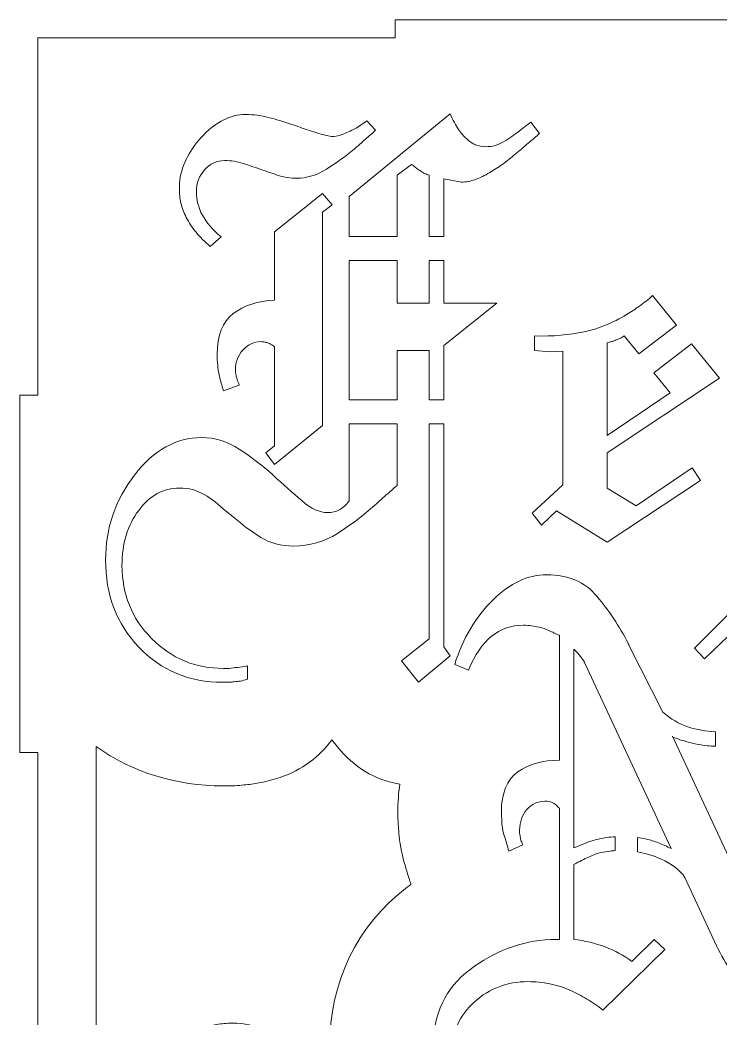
# Model space of a CAD drawing. Header units: millimetres. Extents: x -1983 to 1983, y -412 to 412.
# Drawn here: x -526.8 to -408.9, y 157.8 to 326 of the extents above; entities that cross this region are included whole.
import ezdxf

# ---------------------------------------------------------------- set-up
doc = ezdxf.new("R2010")
doc.units = ezdxf.units.MM
doc.header["$MEASUREMENT"] = 0
doc.layers.add('Camada 1', color=7, linetype='Continuous')

msp = doc.modelspace()

# ---------------------------------------------------------------- linework, layer by layer
at = {"layer": 'Camada 1', "color": 250, "lineweight": 9}
for points, knots in [([(-523.8491, 202.5711), (-523.8491, 202.5711), (-523.8491, 142.3711), (-523.8491, 142.3711), (-523.8491, 142.3711), (-523.8491, 142.3711), (-526.8491, 142.3711), (-526.8491, 142.3711), (-526.8491, 142.3711), (-526.8491, 142.3711), (-526.8491, 82.1711), (-526.8491, 82.1711), (-526.8491, 82.1711), (-526.8491, 82.1711), (-523.8491, 82.1711), (-523.8491, 82.1711), (-523.8491, 82.1711), (-523.8491, 82.1711), (-523.8491, 21.9711), (-523.8491, 21.9711), (-523.8491, 21.9711), (-523.8491, 21.9711), (-463.6491, 21.9711), (-463.6491, 21.9711), (-463.6491, 21.9711), (-463.6491, 21.9711), (-463.6491, 18.9711), (-463.6491, 18.9711), (-463.6491, 18.9711), (-463.6491, 18.9711), (-403.4491, 18.9711), (-403.4491, 18.9711), (-403.4491, 18.9711), (-403.4491, 18.9711), (-403.4491, 21.9711), (-403.4491, 21.9711), (-403.4491, 21.9711), (-403.4491, 21.9711), (-343.2491, 21.9711), (-343.2491, 21.9711), (-343.2491, 21.9711), (-343.2491, 21.9711), (-343.2491, 18.9711), (-343.2491, 18.9711), (-343.2491, 18.9711), (-343.2491, 18.9711), (-283.0491, 18.9711), (-283.0491, 18.9711), (-283.0491, 18.9711), (-283.0491, 18.9711), (-283.0491, 21.9711), (-283.0491, 21.9711), (-283.0491, 21.9711), (-283.0491, 21.9711), (-222.8491, 21.9711), (-222.8491, 21.9711), (-222.8491, 21.9711), (-222.8491, 21.9711), (-222.8491, 82.1711), (-222.8491, 82.1711), (-222.8491, 82.1711), (-222.8491, 82.1711), (-219.8491, 82.1711), (-219.8491, 82.1711), (-219.8491, 82.1711), (-219.8491, 82.1711), (-219.8491, 142.3711), (-219.8491, 142.3711), (-219.8491, 142.3711), (-219.8491, 142.3711), (-222.8491, 142.3711), (-222.8491, 142.3711), (-222.8491, 142.3711), (-222.8491, 142.3711), (-222.8491, 202.5711), (-222.8491, 202.5711), (-222.8491, 202.5711), (-222.8491, 202.5711), (-219.8491, 202.5711), (-219.8491, 202.5711), (-219.8491, 202.5711), (-219.8491, 202.5711), (-219.8491, 262.7711), (-219.8491, 262.7711), (-219.8491, 262.7711), (-219.8491, 262.7711), (-222.8491, 262.7711), (-222.8491, 262.7711), (-222.8491, 262.7711), (-222.8491, 262.7711), (-222.8491, 322.9711), (-222.8491, 322.9711), (-222.8491, 322.9711), (-222.8491, 322.9711), (-283.0491, 322.9711), (-283.0491, 322.9711), (-283.0491, 322.9711), (-283.0491, 322.9711), (-283.0491, 325.9711), (-283.0491, 325.9711), (-283.0491, 325.9711), (-283.0491, 325.9711), (-343.2491, 325.9711), (-343.2491, 325.9711), (-343.2491, 325.9711), (-343.2491, 325.9711), (-343.2491, 322.9711), (-343.2491, 322.9711), (-343.2491, 322.9711), (-343.2491, 322.9711), (-403.4491, 322.9711), (-403.4491, 322.9711), (-403.4491, 322.9711), (-403.4491, 322.9711), (-403.4491, 325.9711), (-403.4491, 325.9711), (-403.4491, 325.9711), (-403.4491, 325.9711), (-463.6491, 325.9711), (-463.6491, 325.9711), (-463.6491, 325.9711), (-463.6491, 325.9711), (-463.6491, 322.9711), (-463.6491, 322.9711), (-463.6491, 322.9711), (-463.6491, 322.9711), (-523.8491, 322.9711), (-523.8491, 322.9711), (-523.8491, 322.9711), (-523.8491, 322.9711), (-523.8491, 262.7711), (-523.8491, 262.7711), (-523.8491, 262.7711), (-523.8491, 262.7711), (-526.8491, 262.7711), (-526.8491, 262.7711), (-526.8491, 262.7711), (-526.8491, 262.7711), (-526.8491, 202.5711), (-526.8491, 202.5711), (-526.8491, 202.5711), (-526.8491, 202.5711), (-523.8491, 202.5711), (-523.8491, 202.5711)], [0, 0, 0, 0, 0.02702703, 0.02702703, 0.02702703, 0.02702703, 0.05405405, 0.05405405, 0.05405405, 0.05405405, 0.08108108, 0.08108108, 0.08108108, 0.08108108, 0.10810811, 0.10810811, 0.10810811, 0.10810811, 0.13513514, 0.13513514, 0.13513514, 0.13513514, 0.16216216, 0.16216216, 0.16216216, 0.16216216, 0.18918919, 0.18918919, 0.18918919, 0.18918919, 0.21621622, 0.21621622, 0.21621622, 0.21621622, 0.24324324, 0.24324324, 0.24324324, 0.24324324, 0.27027027, 0.27027027, 0.27027027, 0.27027027, 0.2972973, 0.2972973, 0.2972973, 0.2972973, 0.32432432, 0.32432432, 0.32432432, 0.32432432, 0.35135135, 0.35135135, 0.35135135, 0.35135135, 0.37837838, 0.37837838, 0.37837838, 0.37837838, 0.40540541, 0.40540541, 0.40540541, 0.40540541, 0.43243243, 0.43243243, 0.43243243, 0.43243243, 0.45945946, 0.45945946, 0.45945946, 0.45945946, 0.48648649, 0.48648649, 0.48648649, 0.48648649, 0.51351351, 0.51351351, 0.51351351, 0.51351351, 0.54054054, 0.54054054, 0.54054054, 0.54054054, 0.56756757, 0.56756757, 0.56756757, 0.56756757, 0.59459459, 0.59459459, 0.59459459, 0.59459459, 0.62162162, 0.62162162, 0.62162162, 0.62162162, 0.64864865, 0.64864865, 0.64864865, 0.64864865, 0.67567568, 0.67567568, 0.67567568, 0.67567568, 0.7027027, 0.7027027, 0.7027027, 0.7027027, 0.72972973, 0.72972973, 0.72972973, 0.72972973, 0.75675676, 0.75675676, 0.75675676, 0.75675676, 0.78378378, 0.78378378, 0.78378378, 0.78378378, 0.81081081, 0.81081081, 0.81081081, 0.81081081, 0.83783784, 0.83783784, 0.83783784, 0.83783784, 0.86486486, 0.86486486, 0.86486486, 0.86486486, 0.89189189, 0.89189189, 0.89189189, 0.89189189, 0.91891892, 0.91891892, 0.91891892, 0.91891892, 0.94594595, 0.94594595, 0.94594595, 0.94594595, 1, 1, 1, 1]), ([(-494.7889, 287.8261), (-495.7105, 288.6058), (-496.5075, 289.4028), (-497.1803, 290.2175), (-497.1803, 290.2175), (-497.8535, 291.0324), (-498.4024, 291.8645), (-498.8274, 292.7148), (-498.8274, 292.7148), (-499.2526, 293.4943), (-499.5537, 294.2913), (-499.7306, 295.1062), (-499.7306, 295.1062), (-499.9082, 295.9205), (-499.9967, 296.7532), (-499.9967, 297.6036), (-499.9967, 297.6036), (-499.9967, 297.745), (-499.9967, 297.8867), (-499.9967, 298.0286), (-499.9967, 298.0286), (-499.9967, 298.1703), (-499.9967, 298.3118), (-499.9967, 298.4539), (-499.9967, 298.4539), (-499.7131, 301.217), (-498.4914, 303.7852), (-496.33, 306.1584), (-496.33, 306.1584), (-494.1695, 308.5319), (-491.849, 309.8248), (-489.3692, 310.0374), (-489.3692, 310.0374), (-489.2277, 310.0374), (-489.1035, 310.0374), (-488.9976, 310.0374), (-488.9976, 310.0374), (-488.8912, 310.0374), (-488.8024, 310.0374), (-488.7318, 310.0374), (-488.7318, 310.0374), (-487.5274, 310.0374), (-486.2874, 309.8778), (-485.0121, 309.559), (-485.0121, 309.559), (-483.7368, 309.2401), (-482.4263, 308.833), (-481.0804, 308.3368), (-481.0804, 308.3368), (-480.9382, 308.3368), (-480.7793, 308.3013), (-480.6021, 308.2307), (-480.6021, 308.2307), (-480.4245, 308.1599), (-480.2301, 308.0892), (-480.0173, 308.018), (-480.0173, 308.018), (-479.0961, 307.664), (-478.1573, 307.3449), (-477.201, 307.0617), (-477.201, 307.0617), (-476.2446, 306.7781), (-475.3059, 306.53), (-474.385, 306.3177), (-474.385, 306.3177), (-473.8887, 306.3177), (-473.2868, 306.4416), (-472.5782, 306.6897), (-472.5782, 306.6897), (-471.8697, 306.9378), (-471.126, 307.2744), (-470.3465, 307.6994), (-470.3465, 307.6994), (-470.063, 307.8411), (-469.7443, 308.0363), (-469.3903, 308.2838), (-469.3903, 308.2838), (-469.0358, 308.5319), (-468.7171, 308.762), (-468.4335, 308.9744), (-468.4335, 308.9744), (-468.4335, 308.9744), (-466.9459, 307.3804), (-466.9459, 307.3804), (-466.9459, 307.3804), (-467.5126, 306.8848), (-468.0973, 306.3711), (-468.6995, 305.8394), (-468.6995, 305.8394), (-469.3018, 305.3083), (-469.9215, 304.7591), (-470.5593, 304.1923), (-470.5593, 304.1923), (-472.0473, 302.9878), (-473.6058, 301.8722), (-475.235, 300.8447), (-475.235, 300.8447), (-476.8648, 299.8174), (-478.5293, 299.3036), (-480.2301, 299.3036), (-480.2301, 299.3036), (-481.2927, 299.3036), (-482.3196, 299.4632), (-483.3121, 299.7819), (-483.3121, 299.7819), (-484.3035, 300.1009), (-485.2956, 300.4375), (-486.2874, 300.7916), (-486.2874, 300.7916), (-487.2796, 301.1458), (-488.2714, 301.4823), (-489.2632, 301.8016), (-489.2632, 301.8016), (-490.255, 302.1199), (-491.2822, 302.2793), (-492.3452, 302.2793), (-492.3452, 302.2793), (-493.6911, 302.2793), (-494.8247, 301.7659), (-495.7459, 300.7386), (-495.7459, 300.7386), (-496.6668, 299.7114), (-497.1273, 298.489), (-497.1273, 297.0719), (-497.1273, 297.0719), (-497.1273, 295.6554), (-496.7907, 294.3271), (-496.1176, 293.0871), (-496.1176, 293.0871), (-495.4448, 291.8472), (-494.3993, 290.6245), (-492.9829, 289.4208), (-492.9829, 289.4208), (-492.9829, 289.4208), (-494.7889, 287.8261), (-494.7889, 287.8261)], [0, 0, 0, 0, 0.02857143, 0.02857143, 0.02857143, 0.02857143, 0.05714286, 0.05714286, 0.05714286, 0.05714286, 0.08571429, 0.08571429, 0.08571429, 0.08571429, 0.11428571, 0.11428571, 0.11428571, 0.11428571, 0.14285714, 0.14285714, 0.14285714, 0.14285714, 0.17142857, 0.17142857, 0.17142857, 0.17142857, 0.2, 0.2, 0.2, 0.2, 0.22857143, 0.22857143, 0.22857143, 0.22857143, 0.25714286, 0.25714286, 0.25714286, 0.25714286, 0.28571429, 0.28571429, 0.28571429, 0.28571429, 0.31428571, 0.31428571, 0.31428571, 0.31428571, 0.34285714, 0.34285714, 0.34285714, 0.34285714, 0.37142857, 0.37142857, 0.37142857, 0.37142857, 0.4, 0.4, 0.4, 0.4, 0.42857143, 0.42857143, 0.42857143, 0.42857143, 0.45714286, 0.45714286, 0.45714286, 0.45714286, 0.48571429, 0.48571429, 0.48571429, 0.48571429, 0.51428571, 0.51428571, 0.51428571, 0.51428571, 0.54285714, 0.54285714, 0.54285714, 0.54285714, 0.57142857, 0.57142857, 0.57142857, 0.57142857, 0.6, 0.6, 0.6, 0.6, 0.62857143, 0.62857143, 0.62857143, 0.62857143, 0.65714286, 0.65714286, 0.65714286, 0.65714286, 0.68571429, 0.68571429, 0.68571429, 0.68571429, 0.71428571, 0.71428571, 0.71428571, 0.71428571, 0.74285714, 0.74285714, 0.74285714, 0.74285714, 0.77142857, 0.77142857, 0.77142857, 0.77142857, 0.8, 0.8, 0.8, 0.8, 0.82857143, 0.82857143, 0.82857143, 0.82857143, 0.85714286, 0.85714286, 0.85714286, 0.85714286, 0.88571429, 0.88571429, 0.88571429, 0.88571429, 0.91428571, 0.91428571, 0.91428571, 0.91428571, 0.94285714, 0.94285714, 0.94285714, 0.94285714, 1, 1, 1, 1]), ([(-471.4095, 289.4913), (-471.4095, 289.4913), (-471.4095, 296.2222), (-471.4095, 296.2222), (-471.4095, 296.2222), (-471.4095, 296.2222), (-454.4057, 310.1434), (-454.4057, 310.1434), (-454.4057, 310.1434), (-453.9101, 309.0811), (-453.4318, 308.2131), (-452.9713, 307.5401), (-452.9713, 307.5401), (-452.5105, 306.867), (-452.068, 306.3531), (-451.6426, 305.999), (-451.6426, 305.999), (-451.1467, 305.5028), (-450.6329, 305.1487), (-450.1016, 304.936), (-450.1016, 304.936), (-449.5706, 304.724), (-448.9859, 304.6173), (-448.3482, 304.6173), (-448.3482, 304.6173), (-447.2852, 304.6173), (-446.2934, 304.9006), (-445.3725, 305.4677), (-445.3725, 305.4677), (-444.4516, 306.0345), (-443.5658, 306.6367), (-442.7158, 307.2744), (-442.7158, 307.2744), (-442.3614, 307.5576), (-442.0248, 307.8233), (-441.7061, 308.071), (-441.7061, 308.071), (-441.3871, 308.3191), (-441.086, 308.5494), (-440.8031, 308.762), (-440.8031, 308.762), (-440.8031, 308.762), (-439.3151, 306.8493), (-439.3151, 306.8493), (-439.3151, 306.8493), (-439.8815, 306.3531), (-440.5192, 305.8039), (-441.2281, 305.202), (-441.2281, 305.202), (-441.9364, 304.6002), (-442.68, 303.9797), (-443.4595, 303.342), (-443.4595, 303.342), (-444.0971, 302.7755), (-444.7878, 302.2263), (-445.5321, 301.6949), (-445.5321, 301.6949), (-446.2758, 301.1636), (-447.0019, 300.6853), (-447.7102, 300.2606), (-447.7102, 300.2606), (-448.5606, 299.7644), (-449.3755, 299.3748), (-450.1546, 299.0912), (-450.1546, 299.0912), (-450.934, 298.808), (-451.7138, 298.6659), (-452.4926, 298.6659), (-452.4926, 298.6659), (-452.4926, 298.6659), (-455.4687, 299.1976), (-455.4687, 299.1976), (-455.4687, 299.1976), (-455.4687, 299.1976), (-455.4687, 289.4913), (-455.4687, 289.4913), (-455.4687, 289.4913), (-455.4687, 289.4913), (-457.9127, 289.4913), (-457.9127, 289.4913), (-457.9127, 289.4913), (-457.9127, 289.4913), (-457.9127, 299.8353), (-457.9127, 299.8353), (-457.9127, 299.8353), (-458.1959, 299.9058), (-458.444, 299.9946), (-458.6567, 300.1009), (-458.6567, 300.1009), (-458.869, 300.2069), (-459.0817, 300.3311), (-459.2944, 300.473), (-459.2944, 300.473), (-459.3649, 300.5435), (-459.4182, 300.5965), (-459.4534, 300.6323), (-459.4534, 300.6323), (-459.4888, 300.6678), (-459.5425, 300.6853), (-459.613, 300.6853), (-459.613, 300.6853), (-459.8254, 300.827), (-460.0205, 300.9689), (-460.1977, 301.1103), (-460.1977, 301.1103), (-460.3746, 301.2524), (-460.6049, 301.4293), (-460.8884, 301.6417), (-460.8884, 301.6417), (-460.8884, 301.6417), (-463.3328, 299.8353), (-463.3328, 299.8353), (-463.3328, 299.8353), (-463.3328, 299.8353), (-463.3328, 289.4913), (-463.3328, 289.4913), (-463.3328, 289.4913), (-463.3328, 289.4913), (-471.4095, 289.4913), (-471.4095, 289.4913)], [0, 0, 0, 0, 0.03225806, 0.03225806, 0.03225806, 0.03225806, 0.06451613, 0.06451613, 0.06451613, 0.06451613, 0.09677419, 0.09677419, 0.09677419, 0.09677419, 0.12903226, 0.12903226, 0.12903226, 0.12903226, 0.16129032, 0.16129032, 0.16129032, 0.16129032, 0.19354839, 0.19354839, 0.19354839, 0.19354839, 0.22580645, 0.22580645, 0.22580645, 0.22580645, 0.25806452, 0.25806452, 0.25806452, 0.25806452, 0.29032258, 0.29032258, 0.29032258, 0.29032258, 0.32258065, 0.32258065, 0.32258065, 0.32258065, 0.35483871, 0.35483871, 0.35483871, 0.35483871, 0.38709677, 0.38709677, 0.38709677, 0.38709677, 0.41935484, 0.41935484, 0.41935484, 0.41935484, 0.4516129, 0.4516129, 0.4516129, 0.4516129, 0.48387097, 0.48387097, 0.48387097, 0.48387097, 0.51612903, 0.51612903, 0.51612903, 0.51612903, 0.5483871, 0.5483871, 0.5483871, 0.5483871, 0.58064516, 0.58064516, 0.58064516, 0.58064516, 0.61290323, 0.61290323, 0.61290323, 0.61290323, 0.64516129, 0.64516129, 0.64516129, 0.64516129, 0.67741935, 0.67741935, 0.67741935, 0.67741935, 0.70967742, 0.70967742, 0.70967742, 0.70967742, 0.74193548, 0.74193548, 0.74193548, 0.74193548, 0.77419355, 0.77419355, 0.77419355, 0.77419355, 0.80645161, 0.80645161, 0.80645161, 0.80645161, 0.83870968, 0.83870968, 0.83870968, 0.83870968, 0.87096774, 0.87096774, 0.87096774, 0.87096774, 0.90322581, 0.90322581, 0.90322581, 0.90322581, 0.93548387, 0.93548387, 0.93548387, 0.93548387, 1, 1, 1, 1]), ([(-485.4375, 253.0752), (-485.4375, 253.0752), (-483.9494, 254.2442), (-483.9494, 254.2442), (-483.9494, 254.2442), (-483.9494, 254.2442), (-483.9494, 270.9288), (-483.9494, 270.9288), (-483.9494, 270.9288), (-484.1618, 271.0709), (-484.3569, 271.1948), (-484.5341, 271.3012), (-484.5341, 271.3012), (-484.711, 271.4072), (-484.9058, 271.4956), (-485.1181, 271.5665), (-485.1181, 271.5665), (-485.3308, 271.6377), (-485.5259, 271.6907), (-485.7028, 271.7262), (-485.7028, 271.7262), (-485.88, 271.7616), (-486.0751, 271.7792), (-486.2874, 271.7792), (-486.2874, 271.7792), (-487.421, 271.7792), (-488.4128, 271.3187), (-489.2632, 270.3978), (-489.2632, 270.3978), (-490.1136, 269.4769), (-490.5382, 268.343), (-490.5382, 266.9971), (-490.5382, 266.9971), (-490.5382, 266.855), (-490.5382, 266.7135), (-490.5382, 266.5718), (-490.5382, 266.5718), (-490.5382, 266.4304), (-490.5031, 266.2882), (-490.4322, 266.1468), (-490.4322, 266.1468), (-490.4322, 265.9341), (-490.3789, 265.686), (-490.2728, 265.4031), (-490.2728, 265.4031), (-490.1666, 265.1195), (-490.0423, 264.8008), (-489.9008, 264.4467), (-489.9008, 264.4467), (-489.9008, 264.4467), (-492.5579, 263.4897), (-492.5579, 263.4897), (-492.5579, 263.4897), (-492.8408, 264.4113), (-493.0714, 265.2258), (-493.2486, 265.9341), (-493.2486, 265.9341), (-493.4255, 266.643), (-493.5142, 267.3158), (-493.5142, 267.9534), (-493.5142, 267.9534), (-493.5851, 268.237), (-493.6203, 268.5203), (-493.6203, 268.8038), (-493.6203, 268.8038), (-493.6203, 269.0867), (-493.6203, 269.3703), (-493.6203, 269.6538), (-493.6203, 269.6538), (-493.6203, 272.8422), (-492.7169, 275.1269), (-490.9102, 276.5083), (-490.9102, 276.5083), (-489.1035, 277.8899), (-486.7834, 278.6515), (-483.9494, 278.7933), (-483.9494, 278.7933), (-483.9494, 278.7933), (-483.9494, 290.2705), (-483.9494, 290.2705), (-483.9494, 290.2705), (-483.9494, 290.2705), (-475.8726, 296.7532), (-475.8726, 296.7532), (-475.8726, 296.7532), (-475.8726, 296.7532), (-474.2786, 294.8405), (-474.2786, 294.8405), (-474.2786, 294.8405), (-474.2786, 294.8405), (-475.8726, 293.5652), (-475.8726, 293.5652), (-475.8726, 293.5652), (-475.8726, 293.5652), (-475.8726, 261.9817), (-475.8726, 261.9817), (-475.8726, 261.9817), (-475.8726, 261.9817), (-475.875, 261.9817), (-475.875, 261.9817), (-475.875, 261.9817), (-475.875, 261.9817), (-475.875, 257.9309), (-475.875, 257.9309), (-475.875, 257.9309), (-475.875, 257.9309), (-475.8726, 257.9309), (-475.8726, 257.9309), (-475.8726, 257.9309), (-475.8726, 257.9309), (-475.8726, 257.645), (-475.8726, 257.645), (-475.8726, 257.645), (-475.8726, 257.645), (-483.9494, 251.0562), (-483.9494, 251.0562), (-483.9494, 251.0562), (-483.9494, 251.0562), (-485.4375, 253.0752), (-485.4375, 253.0752)], [0, 0, 0, 0, 0.03225806, 0.03225806, 0.03225806, 0.03225806, 0.06451613, 0.06451613, 0.06451613, 0.06451613, 0.09677419, 0.09677419, 0.09677419, 0.09677419, 0.12903226, 0.12903226, 0.12903226, 0.12903226, 0.16129032, 0.16129032, 0.16129032, 0.16129032, 0.19354839, 0.19354839, 0.19354839, 0.19354839, 0.22580645, 0.22580645, 0.22580645, 0.22580645, 0.25806452, 0.25806452, 0.25806452, 0.25806452, 0.29032258, 0.29032258, 0.29032258, 0.29032258, 0.32258065, 0.32258065, 0.32258065, 0.32258065, 0.35483871, 0.35483871, 0.35483871, 0.35483871, 0.38709677, 0.38709677, 0.38709677, 0.38709677, 0.41935484, 0.41935484, 0.41935484, 0.41935484, 0.4516129, 0.4516129, 0.4516129, 0.4516129, 0.48387097, 0.48387097, 0.48387097, 0.48387097, 0.51612903, 0.51612903, 0.51612903, 0.51612903, 0.5483871, 0.5483871, 0.5483871, 0.5483871, 0.58064516, 0.58064516, 0.58064516, 0.58064516, 0.61290323, 0.61290323, 0.61290323, 0.61290323, 0.64516129, 0.64516129, 0.64516129, 0.64516129, 0.67741935, 0.67741935, 0.67741935, 0.67741935, 0.70967742, 0.70967742, 0.70967742, 0.70967742, 0.74193548, 0.74193548, 0.74193548, 0.74193548, 0.77419355, 0.77419355, 0.77419355, 0.77419355, 0.80645161, 0.80645161, 0.80645161, 0.80645161, 0.83870968, 0.83870968, 0.83870968, 0.83870968, 0.87096774, 0.87096774, 0.87096774, 0.87096774, 0.90322581, 0.90322581, 0.90322581, 0.90322581, 0.93548387, 0.93548387, 0.93548387, 0.93548387, 1, 1, 1, 1]), ([(-471.4095, 261.9817), (-471.4095, 261.9817), (-471.4095, 285.4405), (-471.4095, 285.4405), (-471.4095, 285.4405), (-471.4095, 285.4405), (-463.3328, 285.4405), (-463.3328, 285.4405), (-463.3328, 285.4405), (-463.3328, 285.4405), (-463.3328, 278.2619), (-463.3328, 278.2619), (-463.3328, 278.2619), (-463.3328, 278.2619), (-457.9127, 278.2619), (-457.9127, 278.2619), (-457.9127, 278.2619), (-457.9127, 278.2619), (-457.9127, 285.4405), (-457.9127, 285.4405), (-457.9127, 285.4405), (-457.9127, 285.4405), (-455.4687, 285.4405), (-455.4687, 285.4405), (-455.4687, 285.4405), (-455.4687, 285.4405), (-455.4687, 278.2619), (-455.4687, 278.2619), (-455.4687, 278.2619), (-455.4687, 278.2619), (-446.5415, 278.2619), (-446.5415, 278.2619), (-446.5415, 278.2619), (-446.5415, 278.2619), (-455.4687, 271.1415), (-455.4687, 271.1415), (-455.4687, 271.1415), (-455.4687, 271.1415), (-455.4687, 261.9817), (-455.4687, 261.9817), (-455.4687, 261.9817), (-455.4687, 261.9817), (-457.9127, 261.9817), (-457.9127, 261.9817), (-457.9127, 261.9817), (-457.9127, 261.9817), (-457.9127, 270.2912), (-457.9127, 270.2912), (-457.9127, 270.2912), (-457.9127, 270.2912), (-463.3328, 270.2912), (-463.3328, 270.2912), (-463.3328, 270.2912), (-463.3328, 270.2912), (-463.3328, 261.9817), (-463.3328, 261.9817), (-463.3328, 261.9817), (-463.3328, 261.9817), (-471.4095, 261.9817), (-471.4095, 261.9817)], [0, 0, 0, 0, 0.0625, 0.0625, 0.0625, 0.0625, 0.125, 0.125, 0.125, 0.125, 0.1875, 0.1875, 0.1875, 0.1875, 0.25, 0.25, 0.25, 0.25, 0.3125, 0.3125, 0.3125, 0.3125, 0.375, 0.375, 0.375, 0.375, 0.4375, 0.4375, 0.4375, 0.4375, 0.5, 0.5, 0.5, 0.5, 0.5625, 0.5625, 0.5625, 0.5625, 0.625, 0.625, 0.625, 0.625, 0.6875, 0.6875, 0.6875, 0.6875, 0.75, 0.75, 0.75, 0.75, 0.8125, 0.8125, 0.8125, 0.8125, 0.875, 0.875, 0.875, 0.875, 1, 1, 1, 1]), ([(-438.9964, 240.8541), (-438.9964, 240.8541), (-440.5904, 242.8734), (-440.5904, 242.8734), (-440.5904, 242.8734), (-440.5904, 242.8734), (-435.383, 247.6555), (-435.383, 247.6555), (-435.383, 247.6555), (-435.383, 247.6555), (-435.383, 270.1852), (-435.383, 270.1852), (-435.383, 270.1852), (-435.383, 270.1852), (-437.5084, 270.0792), (-437.5084, 270.0792), (-437.5084, 270.0792), (-437.5084, 270.0792), (-440.1651, 270.2912), (-440.1651, 270.2912), (-440.1651, 270.2912), (-440.1651, 270.2912), (-440.1651, 272.7355), (-440.1651, 272.7355), (-440.1651, 272.7355), (-437.0476, 272.665), (-434.2673, 272.8952), (-431.8229, 273.4269), (-431.8229, 273.4269), (-429.3786, 273.9579), (-426.9873, 274.9318), (-424.6496, 276.3489), (-424.6496, 276.3489), (-423.9406, 276.7739), (-423.2148, 277.2523), (-422.4708, 277.7836), (-422.4708, 277.7836), (-421.7268, 278.3149), (-421.0007, 278.8997), (-420.2925, 279.5373), (-420.2925, 279.5373), (-420.2925, 279.5373), (-416.2726, 274.5693), (-416.2726, 274.5693), (-416.2726, 274.5693), (-416.2726, 274.5693), (-422.6119, 269.6997), (-422.6119, 269.6997), (-422.6119, 269.6997), (-422.6119, 269.6997), (-425.0746, 272.7355), (-425.0746, 272.7355), (-425.0746, 272.7355), (-425.3577, 272.5229), (-425.6058, 272.3815), (-425.8182, 272.3105), (-425.8182, 272.3105), (-426.0309, 272.2399), (-426.2081, 272.1687), (-426.3499, 272.0982), (-426.3499, 272.0982), (-426.4204, 272.0982), (-426.4734, 272.0803), (-426.5092, 272.0448), (-426.5092, 272.0448), (-426.5446, 272.0094), (-426.5976, 271.9918), (-426.6685, 271.9918), (-426.6685, 271.9918), (-426.81, 271.9206), (-426.9873, 271.8501), (-427.1999, 271.7792), (-427.1999, 271.7792), (-427.4123, 271.7083), (-427.6604, 271.6377), (-427.9439, 271.5665), (-427.9439, 271.5665), (-427.9439, 271.5665), (-427.9439, 255.9446), (-427.9439, 255.9446), (-427.9439, 255.9446), (-427.9439, 255.9446), (-417.3167, 263.1714), (-417.3167, 263.1714), (-417.3167, 263.1714), (-417.3167, 263.1714), (-420.0592, 266.5525), (-420.0592, 266.5525), (-420.0592, 266.5525), (-420.0592, 266.5525), (-413.7236, 271.4193), (-413.7236, 271.4193), (-413.7236, 271.4193), (-413.7236, 271.4193), (-409.0276, 265.6154), (-409.0276, 265.6154), (-409.0276, 265.6154), (-409.0276, 265.6154), (-427.9439, 253.0752), (-427.9439, 253.0752), (-427.9439, 253.0752), (-427.9439, 253.0752), (-427.9439, 247.1242), (-427.9439, 247.1242), (-427.9439, 247.1242), (-427.9439, 247.1242), (-423.0555, 244.1481), (-423.0555, 244.1481), (-423.0555, 244.1481), (-423.0555, 244.1481), (-413.597, 250.5249), (-413.597, 250.5249), (-413.597, 250.5249), (-413.597, 250.5249), (-412.2156, 248.3991), (-412.2156, 248.3991), (-412.2156, 248.3991), (-412.2156, 248.3991), (-427.9439, 237.9847), (-427.9439, 237.9847), (-427.9439, 237.9847), (-427.9439, 237.9847), (-436.4454, 243.2984), (-436.4454, 243.2984), (-436.4454, 243.2984), (-436.4454, 243.2984), (-438.9964, 240.8541), (-438.9964, 240.8541)], [0, 0, 0, 0, 0.03030303, 0.03030303, 0.03030303, 0.03030303, 0.06060606, 0.06060606, 0.06060606, 0.06060606, 0.09090909, 0.09090909, 0.09090909, 0.09090909, 0.12121212, 0.12121212, 0.12121212, 0.12121212, 0.15151515, 0.15151515, 0.15151515, 0.15151515, 0.18181818, 0.18181818, 0.18181818, 0.18181818, 0.21212121, 0.21212121, 0.21212121, 0.21212121, 0.24242424, 0.24242424, 0.24242424, 0.24242424, 0.27272727, 0.27272727, 0.27272727, 0.27272727, 0.3030303, 0.3030303, 0.3030303, 0.3030303, 0.33333333, 0.33333333, 0.33333333, 0.33333333, 0.36363636, 0.36363636, 0.36363636, 0.36363636, 0.39393939, 0.39393939, 0.39393939, 0.39393939, 0.42424242, 0.42424242, 0.42424242, 0.42424242, 0.45454545, 0.45454545, 0.45454545, 0.45454545, 0.48484848, 0.48484848, 0.48484848, 0.48484848, 0.51515152, 0.51515152, 0.51515152, 0.51515152, 0.54545455, 0.54545455, 0.54545455, 0.54545455, 0.57575758, 0.57575758, 0.57575758, 0.57575758, 0.60606061, 0.60606061, 0.60606061, 0.60606061, 0.63636364, 0.63636364, 0.63636364, 0.63636364, 0.66666667, 0.66666667, 0.66666667, 0.66666667, 0.6969697, 0.6969697, 0.6969697, 0.6969697, 0.72727273, 0.72727273, 0.72727273, 0.72727273, 0.75757576, 0.75757576, 0.75757576, 0.75757576, 0.78787879, 0.78787879, 0.78787879, 0.78787879, 0.81818182, 0.81818182, 0.81818182, 0.81818182, 0.84848485, 0.84848485, 0.84848485, 0.84848485, 0.87878788, 0.87878788, 0.87878788, 0.87878788, 0.90909091, 0.90909091, 0.90909091, 0.90909091, 0.93939394, 0.93939394, 0.93939394, 0.93939394, 1, 1, 1, 1]), ([(-488.5195, 214.9237), (-488.9442, 214.7815), (-489.3341, 214.6756), (-489.6882, 214.6047), (-489.6882, 214.6047), (-490.0423, 214.5334), (-490.3964, 214.4987), (-490.7512, 214.4987), (-490.7512, 214.4987), (-491.0345, 214.4275), (-491.3352, 214.392), (-491.6539, 214.392), (-491.6539, 214.392), (-491.9732, 214.392), (-492.3097, 214.392), (-492.6639, 214.392), (-492.6639, 214.392), (-498.3317, 214.392), (-503.0429, 216.358), (-506.7981, 220.2901), (-506.7981, 220.2901), (-510.5529, 224.2225), (-512.4306, 229.1284), (-512.4306, 235.009), (-512.4306, 235.009), (-512.4306, 240.3224), (-510.801, 245.0868), (-507.5418, 249.3025), (-507.5418, 249.3025), (-504.2828, 253.5178), (-500.528, 255.6256), (-496.277, 255.6256), (-496.277, 255.6256), (-494.0098, 255.6256), (-491.8845, 254.9703), (-489.9008, 253.6599), (-489.9008, 253.6599), (-487.9166, 252.3491), (-486.0396, 250.9144), (-484.2685, 249.3555), (-484.2685, 249.3555), (-482.4972, 247.7263), (-480.8498, 246.256), (-479.3267, 244.9454), (-479.3267, 244.9454), (-477.8035, 243.6347), (-476.3689, 242.9794), (-475.0226, 242.9794), (-475.0226, 242.9794), (-474.3141, 242.9794), (-473.6588, 243.1388), (-473.0566, 243.4574), (-473.0566, 243.4574), (-472.4543, 243.7764), (-471.9051, 244.2548), (-471.4095, 244.8924), (-471.4095, 244.8924), (-471.4095, 244.8924), (-471.4095, 257.9309), (-471.4095, 257.9309), (-471.4095, 257.9309), (-471.4095, 257.9309), (-463.3328, 257.9309), (-463.3328, 257.9309), (-463.3328, 257.9309), (-463.3328, 257.9309), (-463.3328, 247.5489), (-463.3328, 247.5489), (-463.3328, 247.5489), (-463.9704, 246.9823), (-464.5902, 246.4331), (-465.1925, 245.9018), (-465.1925, 245.9018), (-465.7947, 245.3704), (-466.4141, 244.8215), (-467.0522, 244.2548), (-467.0522, 244.2548), (-469.0358, 242.4835), (-471.1436, 240.8895), (-473.3752, 239.4727), (-473.3752, 239.4727), (-475.607, 238.0556), (-478.0689, 237.347), (-480.7614, 237.347), (-480.7614, 237.347), (-482.8871, 237.347), (-484.7464, 237.8429), (-486.3408, 238.835), (-486.3408, 238.835), (-487.9348, 239.8268), (-489.4401, 240.96), (-490.8572, 242.2354), (-490.8572, 242.2354), (-491.0698, 242.3771), (-491.2822, 242.5365), (-491.4949, 242.7138), (-491.4949, 242.7138), (-491.7076, 242.8907), (-491.9557, 243.0858), (-492.2385, 243.2984), (-492.2385, 243.2984), (-493.3722, 244.3608), (-494.559, 245.2641), (-495.7989, 246.0084), (-495.7989, 246.0084), (-497.0388, 246.7522), (-498.4377, 247.1242), (-499.9967, 247.1242), (-499.9967, 247.1242), (-502.6888, 247.1242), (-504.9736, 245.8663), (-506.8511, 243.3514), (-506.8511, 243.3514), (-508.7284, 240.8361), (-509.6675, 237.7366), (-509.6675, 234.0526), (-509.6675, 234.0526), (-509.6675, 229.2348), (-508.0026, 225.143), (-504.6725, 221.7781), (-504.6725, 221.7781), (-501.3429, 218.4129), (-497.3046, 216.7303), (-492.5579, 216.7303), (-492.5579, 216.7303), (-492.4158, 216.7303), (-492.2568, 216.7303), (-492.0793, 216.7303), (-492.0793, 216.7303), (-491.902, 216.7303), (-491.743, 216.7303), (-491.6009, 216.7303), (-491.6009, 216.7303), (-491.1759, 216.8009), (-490.7158, 216.8539), (-490.2195, 216.8894), (-490.2195, 216.8894), (-489.7236, 216.9248), (-489.1565, 217.0133), (-488.5195, 217.1554), (-488.5195, 217.1554), (-488.5195, 217.1554), (-488.5195, 214.9237), (-488.5195, 214.9237)], [0, 0, 0, 0, 0.02702703, 0.02702703, 0.02702703, 0.02702703, 0.05405405, 0.05405405, 0.05405405, 0.05405405, 0.08108108, 0.08108108, 0.08108108, 0.08108108, 0.10810811, 0.10810811, 0.10810811, 0.10810811, 0.13513514, 0.13513514, 0.13513514, 0.13513514, 0.16216216, 0.16216216, 0.16216216, 0.16216216, 0.18918919, 0.18918919, 0.18918919, 0.18918919, 0.21621622, 0.21621622, 0.21621622, 0.21621622, 0.24324324, 0.24324324, 0.24324324, 0.24324324, 0.27027027, 0.27027027, 0.27027027, 0.27027027, 0.2972973, 0.2972973, 0.2972973, 0.2972973, 0.32432432, 0.32432432, 0.32432432, 0.32432432, 0.35135135, 0.35135135, 0.35135135, 0.35135135, 0.37837838, 0.37837838, 0.37837838, 0.37837838, 0.40540541, 0.40540541, 0.40540541, 0.40540541, 0.43243243, 0.43243243, 0.43243243, 0.43243243, 0.45945946, 0.45945946, 0.45945946, 0.45945946, 0.48648649, 0.48648649, 0.48648649, 0.48648649, 0.51351351, 0.51351351, 0.51351351, 0.51351351, 0.54054054, 0.54054054, 0.54054054, 0.54054054, 0.56756757, 0.56756757, 0.56756757, 0.56756757, 0.59459459, 0.59459459, 0.59459459, 0.59459459, 0.62162162, 0.62162162, 0.62162162, 0.62162162, 0.64864865, 0.64864865, 0.64864865, 0.64864865, 0.67567568, 0.67567568, 0.67567568, 0.67567568, 0.7027027, 0.7027027, 0.7027027, 0.7027027, 0.72972973, 0.72972973, 0.72972973, 0.72972973, 0.75675676, 0.75675676, 0.75675676, 0.75675676, 0.78378378, 0.78378378, 0.78378378, 0.78378378, 0.81081081, 0.81081081, 0.81081081, 0.81081081, 0.83783784, 0.83783784, 0.83783784, 0.83783784, 0.86486486, 0.86486486, 0.86486486, 0.86486486, 0.89189189, 0.89189189, 0.89189189, 0.89189189, 0.91891892, 0.91891892, 0.91891892, 0.91891892, 0.94594595, 0.94594595, 0.94594595, 0.94594595, 1, 1, 1, 1]), ([(-455.4687, 257.9309), (-455.4687, 257.9309), (-455.4687, 220.3434), (-455.4687, 220.3434), (-455.4687, 220.3434), (-455.4687, 220.3434), (-454.4057, 218.8554), (-454.4057, 218.8554), (-454.4057, 218.8554), (-454.4057, 218.8554), (-459.7194, 214.392), (-459.7194, 214.392), (-459.7194, 214.392), (-459.7194, 214.392), (-462.5884, 218.0054), (-462.5884, 218.0054), (-462.5884, 218.0054), (-462.5884, 218.0054), (-457.9127, 221.7251), (-457.9127, 221.7251), (-457.9127, 221.7251), (-457.9127, 221.7251), (-457.9127, 257.9309), (-457.9127, 257.9309), (-457.9127, 257.9309), (-457.9127, 257.9309), (-455.4687, 257.9309), (-455.4687, 257.9309)], [0, 0, 0, 0, 0.125, 0.125, 0.125, 0.125, 0.25, 0.25, 0.25, 0.25, 0.375, 0.375, 0.375, 0.375, 0.5, 0.5, 0.5, 0.5, 0.625, 0.625, 0.625, 0.625, 0.75, 0.75, 0.75, 0.75, 1, 1, 1, 1]), ([(-435.9795, 137.0747), (-436.4048, 137.0042), (-436.7945, 136.9508), (-437.1485, 136.9158), (-437.1485, 136.9158), (-437.5026, 136.8803), (-437.8571, 136.8273), (-438.2113, 136.7564), (-438.2113, 136.7564), (-438.4239, 136.7564), (-438.6365, 136.7564), (-438.8489, 136.7564), (-438.8489, 136.7564), (-439.0615, 136.7564), (-439.3093, 136.7564), (-439.5929, 136.7564), (-439.5929, 136.7564), (-444.5526, 136.7564), (-448.7324, 138.3147), (-452.1331, 141.4325), (-452.1331, 141.4325), (-455.5338, 144.5493), (-457.2345, 148.4109), (-457.2345, 153.016), (-457.2345, 153.016), (-457.2345, 158.5418), (-455.1797, 162.8637), (-451.0704, 165.9809), (-451.0704, 165.9809), (-446.9615, 169.0983), (-442.4268, 170.7984), (-437.4675, 171.0823), (-437.4675, 171.0823), (-437.184, 171.0823), (-436.9183, 171.0823), (-436.6702, 171.0823), (-436.6702, 171.0823), (-436.4227, 171.0823), (-436.1922, 171.0823), (-435.9795, 171.0823), (-435.9795, 171.0823), (-435.9795, 171.0823), (-435.9795, 193.1866), (-435.9795, 193.1866), (-435.9795, 193.1866), (-436.0507, 193.1866), (-436.1213, 193.2396), (-436.1922, 193.3463), (-436.1922, 193.3463), (-436.2631, 193.4523), (-436.3343, 193.5407), (-436.4048, 193.6119), (-436.4048, 193.6119), (-436.6884, 193.8949), (-436.9896, 194.09), (-437.3082, 194.196), (-437.3082, 194.196), (-437.6265, 194.3026), (-437.9989, 194.3556), (-438.4239, 194.3556), (-438.4239, 194.3556), (-439.6284, 194.3556), (-440.6377, 193.8949), (-441.4526, 192.9743), (-441.4526, 192.9743), (-442.2672, 192.0534), (-442.6749, 190.884), (-442.6749, 189.4676), (-442.6749, 189.4676), (-442.6749, 189.3255), (-442.6749, 189.1665), (-442.6749, 188.9892), (-442.6749, 188.9892), (-442.6749, 188.8116), (-442.6395, 188.6527), (-442.5689, 188.5105), (-442.5689, 188.5105), (-442.5689, 188.2986), (-442.5332, 188.068), (-442.4623, 187.8199), (-442.4623, 187.8199), (-442.3914, 187.5724), (-442.2854, 187.3061), (-442.1433, 187.0232), (-442.1433, 187.0232), (-442.1433, 187.0232), (-444.4817, 185.9602), (-444.4817, 185.9602), (-444.4817, 185.9602), (-444.7652, 186.8811), (-445.0126, 187.696), (-445.2254, 188.4046), (-445.2254, 188.4046), (-445.438, 189.1128), (-445.5794, 189.7859), (-445.6504, 190.4239), (-445.6504, 190.4239), (-445.6504, 190.778), (-445.6679, 191.1322), (-445.7033, 191.4866), (-445.7033, 191.4866), (-445.7391, 191.8407), (-445.7563, 192.1948), (-445.7563, 192.5489), (-445.7563, 192.5489), (-445.7563, 195.737), (-444.8357, 197.9869), (-442.9936, 199.2974), (-442.9936, 199.2974), (-441.1514, 200.6082), (-438.8134, 201.2634), (-435.9795, 201.2634), (-435.9795, 201.2634), (-435.9795, 201.2634), (-435.9795, 222.3054), (-435.9795, 222.3054), (-435.9795, 222.3054), (-436.6172, 222.589), (-437.2019, 222.8543), (-437.7332, 223.1024), (-437.7332, 223.1024), (-438.2642, 223.3502), (-438.8134, 223.5453), (-439.3803, 223.6868), (-439.3803, 223.6868), (-439.8053, 223.7577), (-440.2305, 223.8289), (-440.6555, 223.8994), (-440.6555, 223.8994), (-441.0809, 223.9703), (-441.5411, 224.0058), (-442.0373, 224.0058), (-442.0373, 224.0058), (-444.0917, 224.0058), (-445.8805, 223.3857), (-447.404, 222.146), (-447.404, 222.146), (-448.9272, 220.9058), (-450.2201, 219.011), (-451.2827, 216.4603), (-451.2827, 216.4603), (-451.2827, 216.4603), (-453.6208, 217.417), (-453.6208, 217.417), (-453.6208, 217.417), (-452.2036, 221.8095), (-450.061, 225.4229), (-447.1914, 228.2568), (-447.1914, 228.2568), (-444.322, 231.0904), (-441.2933, 232.5079), (-438.1052, 232.5079), (-438.1052, 232.5079), (-434.4922, 232.5079), (-431.6754, 231.3027), (-429.6564, 228.8766), (-429.6564, 228.8766), (-427.6371, 226.4677), (-425.8837, 223.8289), (-424.396, 220.9766), (-424.396, 220.9766), (-424.396, 220.9058), (-424.3782, 220.8528), (-424.343, 220.8174), (-424.343, 220.8174), (-424.3075, 220.7822), (-424.2897, 220.7292), (-424.2897, 220.658), (-424.2897, 220.658), (-424.2897, 220.658), (-418.5509, 209.3577), (-418.5509, 209.3577), (-418.5509, 209.3577), (-417.2756, 208.2245), (-415.8236, 207.3741), (-414.1942, 206.8428), (-414.1942, 206.8428), (-412.8574, 206.4069), (-411.3544, 206.1499), (-409.6848, 206.0716), (-409.6848, 206.0716), (-409.6848, 206.0716), (-409.6848, 203.6161), (-409.6848, 203.6161), (-409.6848, 203.6161), (-410.1777, 203.6327), (-410.6358, 203.6632), (-411.0588, 203.7077), (-411.0588, 203.7077), (-411.7316, 203.7784), (-412.4226, 203.885), (-413.1312, 204.0265), (-413.1312, 204.0265), (-413.7689, 204.1679), (-414.3886, 204.3276), (-414.9909, 204.5047), (-414.9909, 204.5047), (-415.5931, 204.6816), (-416.2483, 204.9122), (-416.9569, 205.1955), (-416.9569, 205.1955), (-416.9569, 205.1955), (-416.9569, 205.3018), (-416.9569, 205.3018), (-416.9569, 205.3018), (-416.9569, 205.3018), (-403.6731, 176.821), (-403.6731, 176.821), (-403.6731, 176.821), (-403.1062, 175.6162), (-402.5394, 174.6599), (-401.9723, 173.9516), (-401.9723, 173.9516), (-401.4056, 173.2428), (-400.7324, 172.6405), (-399.9533, 172.145), (-399.9533, 172.145), (-399.9533, 172.145), (-399.9533, 205.6205), (-399.9533, 205.6205), (-399.9533, 205.6205), (-400.3783, 205.3372), (-400.7678, 205.125), (-401.1226, 204.9828), (-401.1226, 204.9828), (-401.4768, 204.8414), (-401.8663, 204.6996), (-402.2913, 204.5578), (-402.2913, 204.5578), (-403.2834, 204.2037), (-404.3107, 203.9556), (-405.373, 203.8137), (-405.373, 203.8137), (-405.5574, 203.7892), (-405.7438, 203.7669), (-405.9325, 203.7466), (-405.9325, 203.7466), (-405.9325, 203.7466), (-405.9325, 206.2143), (-405.9325, 206.2143), (-405.9325, 206.2143), (-405.8335, 206.228), (-405.7356, 206.2427), (-405.6387, 206.2581), (-405.6387, 206.2581), (-404.7532, 206.3999), (-403.9212, 206.6123), (-403.1417, 206.8958), (-403.1417, 206.8958), (-402.6455, 207.0376), (-402.132, 207.2327), (-401.6007, 207.4802), (-401.6007, 207.4802), (-401.0696, 207.7283), (-400.5204, 208.0294), (-399.9533, 208.4014), (-399.9533, 208.4014), (-399.9533, 208.4014), (-399.9533, 220.1271), (-399.9533, 220.1271), (-399.9533, 220.1271), (-401.2995, 220.1976), (-402.4861, 220.4987), (-403.5133, 221.0297), (-403.5133, 221.0297), (-404.5406, 221.5789), (-405.4439, 222.3763), (-406.2234, 223.4387), (-406.2234, 223.4387), (-406.2234, 223.4387), (-411.5372, 218.3203), (-411.5372, 218.3203), (-411.5372, 218.3203), (-411.5372, 218.3203), (-413.2371, 220.1271), (-413.2371, 220.1271), (-413.2371, 220.1271), (-413.2371, 220.1271), (-400.8033, 232.6139), (-400.8033, 232.6139), (-400.8033, 232.6139), (-399.4574, 230.559), (-398.2705, 229.1065), (-397.2436, 228.2568), (-397.2436, 228.2568), (-396.2163, 227.4065), (-395.2421, 226.9814), (-394.3212, 226.9814), (-394.3212, 226.9814), (-393.9668, 226.9814), (-393.6481, 227.0345), (-393.3645, 227.1405), (-393.3645, 227.1405), (-393.0813, 227.2471), (-392.7978, 227.4419), (-392.5142, 227.7251), (-392.5142, 227.7251), (-392.0183, 228.0792), (-391.5049, 228.5579), (-390.9735, 229.1602), (-390.9735, 229.1602), (-390.4418, 229.7624), (-389.822, 230.4531), (-389.1135, 231.2322), (-389.1135, 231.2322), (-389.1135, 231.2322), (-387.3067, 229.6378), (-387.3067, 229.6378), (-387.3067, 229.6378), (-387.4489, 229.4258), (-387.6079, 229.2131), (-387.7854, 229.0005), (-387.7854, 229.0005), (-387.9623, 228.7882), (-388.1571, 228.611), (-388.3698, 228.4694), (-388.3698, 228.4694), (-388.5821, 228.1859), (-388.8127, 227.9202), (-389.0605, 227.6721), (-389.0605, 227.6721), (-389.3086, 227.424), (-389.5742, 227.1583), (-389.8578, 226.8747), (-389.8578, 226.8747), (-391.0616, 225.6703), (-392.2839, 224.5017), (-393.5238, 223.3502), (-393.5238, 223.3502), (-394.7638, 222.2166), (-396.0924, 221.1894), (-397.5089, 220.2685), (-397.5089, 220.2685), (-397.5089, 220.2685), (-397.5089, 159.1794), (-397.5089, 159.1794), (-397.5089, 159.1794), (-399.9888, 159.6048), (-402.2204, 160.7029), (-404.204, 162.4742), (-404.204, 162.4742), (-406.188, 164.2454), (-407.9595, 166.7606), (-409.5178, 170.0192), (-409.5178, 170.0192), (-409.5178, 170.0192), (-414.8312, 181.4968), (-414.8312, 181.4968), (-414.8312, 181.4968), (-415.611, 182.7013), (-416.9744, 183.7464), (-418.9233, 184.6318), (-418.9233, 184.6318), (-420.1551, 185.192), (-421.451, 185.589), (-422.8104, 185.823), (-422.8104, 185.823), (-422.8104, 185.823), (-422.8104, 188.2298), (-422.8104, 188.2298), (-422.8104, 188.2298), (-422.3208, 188.1644), (-421.822, 188.081), (-421.314, 187.9796), (-421.314, 187.9796), (-420.6762, 187.8374), (-420.0035, 187.6254), (-419.2949, 187.3418), (-419.2949, 187.3418), (-418.5867, 187.0587), (-417.8778, 186.7396), (-417.1695, 186.3855), (-417.1695, 186.3855), (-417.1695, 186.3855), (-431.7288, 217.7357), (-431.7288, 217.7357), (-431.7288, 217.7357), (-431.7288, 217.7357), (-431.7466, 217.7532), (-431.7821, 217.7887), (-431.7821, 217.7887), (-431.8173, 217.8241), (-431.8351, 217.8771), (-431.8351, 217.9483), (-431.8351, 217.9483), (-431.9765, 218.1607), (-432.1716, 218.4263), (-432.4194, 218.745), (-432.4194, 218.745), (-432.6675, 219.064), (-433.0395, 219.4715), (-433.5352, 219.9673), (-433.5352, 219.9673), (-433.5352, 219.9673), (-433.5352, 186.4915), (-433.5352, 186.4915), (-433.5352, 186.4915), (-432.9687, 186.7042), (-432.4194, 186.9345), (-431.8881, 187.1822), (-431.8881, 187.1822), (-431.3571, 187.4303), (-430.8079, 187.6254), (-430.2411, 187.7669), (-430.2411, 187.7669), (-429.5325, 187.9796), (-428.7885, 188.1389), (-428.0094, 188.2452), (-428.0094, 188.2452), (-427.5399, 188.3092), (-427.0578, 188.354), (-426.5627, 188.3794), (-426.5627, 188.3794), (-426.5627, 188.3794), (-426.5627, 186.0413), (-426.5627, 186.0413), (-426.5627, 186.0413), (-426.8641, 186.0238), (-427.1514, 185.9968), (-427.4247, 185.9602), (-427.4247, 185.9602), (-427.9564, 185.8893), (-428.4695, 185.8187), (-428.9657, 185.7478), (-428.9657, 185.7478), (-429.6743, 185.5352), (-430.3825, 185.2695), (-431.0908, 184.9508), (-431.0908, 184.9508), (-431.7996, 184.6143), (-432.6146, 184.2068), (-433.5352, 183.7109), (-433.5352, 183.7109), (-433.5352, 183.7109), (-433.5352, 171.0823), (-433.5352, 171.0823), (-433.5352, 171.0823), (-431.693, 170.8696), (-429.94, 170.4442), (-428.2751, 169.8073), (-428.2751, 169.8073), (-426.6098, 169.1696), (-425.1042, 168.3547), (-423.7583, 167.3622), (-423.7583, 167.3622), (-423.7583, 167.3622), (-420.0386, 171.0823), (-420.0386, 171.0823), (-420.0386, 171.0823), (-420.0386, 171.0823), (-418.232, 169.3994), (-418.232, 169.3994), (-418.232, 169.3994), (-418.232, 169.3994), (-428.6471, 159.1794), (-428.6471, 159.1794), (-428.6471, 159.1794), (-429.568, 159.8884), (-430.4714, 160.5082), (-431.3571, 161.0391), (-431.3571, 161.0391), (-432.2422, 161.5708), (-433.1456, 162.0492), (-434.0668, 162.4742), (-434.0668, 162.4742), (-435.2004, 162.9697), (-436.3691, 163.3421), (-437.5735, 163.5902), (-437.5735, 163.5902), (-438.778, 163.838), (-440.0179, 163.9622), (-441.2933, 163.9622), (-441.2933, 163.9622), (-444.7652, 163.9622), (-447.7581, 162.8282), (-450.2734, 160.5612), (-450.2734, 160.5612), (-452.7884, 158.2937), (-454.0458, 155.5664), (-454.0458, 152.3783), (-454.0458, 152.3783), (-454.0458, 148.8359), (-452.6115, 145.7362), (-449.7417, 143.0795), (-449.7417, 143.0795), (-446.8724, 140.4225), (-443.4895, 139.0941), (-439.5929, 139.0941), (-439.5929, 139.0941), (-439.3803, 139.0941), (-439.1857, 139.0941), (-439.0086, 139.0941), (-439.0086, 139.0941), (-438.8317, 139.0941), (-438.672, 139.0941), (-438.5306, 139.0941), (-438.5306, 139.0941), (-438.1758, 139.165), (-437.8571, 139.218), (-437.5735, 139.2538), (-437.5735, 139.2538), (-437.2907, 139.2892), (-436.9359, 139.3422), (-436.5112, 139.4131), (-436.5112, 139.4131), (-436.5112, 139.4131), (-435.9795, 137.0747), (-435.9795, 137.0747)], [0, 0, 0, 0, 0.0078125, 0.0078125, 0.0078125, 0.0078125, 0.015625, 0.015625, 0.015625, 0.015625, 0.0234375, 0.0234375, 0.0234375, 0.0234375, 0.03125, 0.03125, 0.03125, 0.03125, 0.0390625, 0.0390625, 0.0390625, 0.0390625, 0.046875, 0.046875, 0.046875, 0.046875, 0.0546875, 0.0546875, 0.0546875, 0.0546875, 0.0625, 0.0625, 0.0625, 0.0625, 0.0703125, 0.0703125, 0.0703125, 0.0703125, 0.078125, 0.078125, 0.078125, 0.078125, 0.0859375, 0.0859375, 0.0859375, 0.0859375, 0.09375, 0.09375, 0.09375, 0.09375, 0.1015625, 0.1015625, 0.1015625, 0.1015625, 0.109375, 0.109375, 0.109375, 0.109375, 0.1171875, 0.1171875, 0.1171875, 0.1171875, 0.125, 0.125, 0.125, 0.125, 0.1328125, 0.1328125, 0.1328125, 0.1328125, 0.140625, 0.140625, 0.140625, 0.140625, 0.1484375, 0.1484375, 0.1484375, 0.1484375, 0.15625, 0.15625, 0.15625, 0.15625, 0.1640625, 0.1640625, 0.1640625, 0.1640625, 0.171875, 0.171875, 0.171875, 0.171875, 0.1796875, 0.1796875, 0.1796875, 0.1796875, 0.1875, 0.1875, 0.1875, 0.1875, 0.1953125, 0.1953125, 0.1953125, 0.1953125, 0.203125, 0.203125, 0.203125, 0.203125, 0.2109375, 0.2109375, 0.2109375, 0.2109375, 0.21875, 0.21875, 0.21875, 0.21875, 0.2265625, 0.2265625, 0.2265625, 0.2265625, 0.234375, 0.234375, 0.234375, 0.234375, 0.2421875, 0.2421875, 0.2421875, 0.2421875, 0.25, 0.25, 0.25, 0.25, 0.2578125, 0.2578125, 0.2578125, 0.2578125, 0.265625, 0.265625, 0.265625, 0.265625, 0.2734375, 0.2734375, 0.2734375, 0.2734375, 0.28125, 0.28125, 0.28125, 0.28125, 0.2890625, 0.2890625, 0.2890625, 0.2890625, 0.296875, 0.296875, 0.296875, 0.296875, 0.3046875, 0.3046875, 0.3046875, 0.3046875, 0.3125, 0.3125, 0.3125, 0.3125, 0.3203125, 0.3203125, 0.3203125, 0.3203125, 0.328125, 0.328125, 0.328125, 0.328125, 0.3359375, 0.3359375, 0.3359375, 0.3359375, 0.34375, 0.34375, 0.34375, 0.34375, 0.3515625, 0.3515625, 0.3515625, 0.3515625, 0.359375, 0.359375, 0.359375, 0.359375, 0.3671875, 0.3671875, 0.3671875, 0.3671875, 0.375, 0.375, 0.375, 0.375, 0.3828125, 0.3828125, 0.3828125, 0.3828125, 0.390625, 0.390625, 0.390625, 0.390625, 0.3984375, 0.3984375, 0.3984375, 0.3984375, 0.40625, 0.40625, 0.40625, 0.40625, 0.4140625, 0.4140625, 0.4140625, 0.4140625, 0.421875, 0.421875, 0.421875, 0.421875, 0.4296875, 0.4296875, 0.4296875, 0.4296875, 0.4375, 0.4375, 0.4375, 0.4375, 0.4453125, 0.4453125, 0.4453125, 0.4453125, 0.453125, 0.453125, 0.453125, 0.453125, 0.4609375, 0.4609375, 0.4609375, 0.4609375, 0.46875, 0.46875, 0.46875, 0.46875, 0.4765625, 0.4765625, 0.4765625, 0.4765625, 0.484375, 0.484375, 0.484375, 0.484375, 0.4921875, 0.4921875, 0.4921875, 0.4921875, 0.5, 0.5, 0.5, 0.5, 0.5078125, 0.5078125, 0.5078125, 0.5078125, 0.515625, 0.515625, 0.515625, 0.515625, 0.5234375, 0.5234375, 0.5234375, 0.5234375, 0.53125, 0.53125, 0.53125, 0.53125, 0.5390625, 0.5390625, 0.5390625, 0.5390625, 0.546875, 0.546875, 0.546875, 0.546875, 0.5546875, 0.5546875, 0.5546875, 0.5546875, 0.5625, 0.5625, 0.5625, 0.5625, 0.5703125, 0.5703125, 0.5703125, 0.5703125, 0.578125, 0.578125, 0.578125, 0.578125, 0.5859375, 0.5859375, 0.5859375, 0.5859375, 0.59375, 0.59375, 0.59375, 0.59375, 0.6015625, 0.6015625, 0.6015625, 0.6015625, 0.609375, 0.609375, 0.609375, 0.609375, 0.6171875, 0.6171875, 0.6171875, 0.6171875, 0.625, 0.625, 0.625, 0.625, 0.6328125, 0.6328125, 0.6328125, 0.6328125, 0.640625, 0.640625, 0.640625, 0.640625, 0.6484375, 0.6484375, 0.6484375, 0.6484375, 0.65625, 0.65625, 0.65625, 0.65625, 0.6640625, 0.6640625, 0.6640625, 0.6640625, 0.671875, 0.671875, 0.671875, 0.671875, 0.6796875, 0.6796875, 0.6796875, 0.6796875, 0.6875, 0.6875, 0.6875, 0.6875, 0.6953125, 0.6953125, 0.6953125, 0.6953125, 0.703125, 0.703125, 0.703125, 0.703125, 0.7109375, 0.7109375, 0.7109375, 0.7109375, 0.71875, 0.71875, 0.71875, 0.71875, 0.7265625, 0.7265625, 0.7265625, 0.7265625, 0.734375, 0.734375, 0.734375, 0.734375, 0.7421875, 0.7421875, 0.7421875, 0.7421875, 0.75, 0.75, 0.75, 0.75, 0.7578125, 0.7578125, 0.7578125, 0.7578125, 0.765625, 0.765625, 0.765625, 0.765625, 0.7734375, 0.7734375, 0.7734375, 0.7734375, 0.78125, 0.78125, 0.78125, 0.78125, 0.7890625, 0.7890625, 0.7890625, 0.7890625, 0.796875, 0.796875, 0.796875, 0.796875, 0.8046875, 0.8046875, 0.8046875, 0.8046875, 0.8125, 0.8125, 0.8125, 0.8125, 0.8203125, 0.8203125, 0.8203125, 0.8203125, 0.828125, 0.828125, 0.828125, 0.828125, 0.8359375, 0.8359375, 0.8359375, 0.8359375, 0.84375, 0.84375, 0.84375, 0.84375, 0.8515625, 0.8515625, 0.8515625, 0.8515625, 0.859375, 0.859375, 0.859375, 0.859375, 0.8671875, 0.8671875, 0.8671875, 0.8671875, 0.875, 0.875, 0.875, 0.875, 0.8828125, 0.8828125, 0.8828125, 0.8828125, 0.890625, 0.890625, 0.890625, 0.890625, 0.8984375, 0.8984375, 0.8984375, 0.8984375, 0.90625, 0.90625, 0.90625, 0.90625, 0.9140625, 0.9140625, 0.9140625, 0.9140625, 0.921875, 0.921875, 0.921875, 0.921875, 0.9296875, 0.9296875, 0.9296875, 0.9296875, 0.9375, 0.9375, 0.9375, 0.9375, 0.9453125, 0.9453125, 0.9453125, 0.9453125, 0.953125, 0.953125, 0.953125, 0.953125, 0.9609375, 0.9609375, 0.9609375, 0.9609375, 0.96875, 0.96875, 0.96875, 0.96875, 0.9765625, 0.9765625, 0.9765625, 0.9765625, 0.984375, 0.984375, 0.984375, 0.984375, 1, 1, 1, 1]), ([(-514.005, 143.1497), (-514.005, 143.1497), (-514.005, 203.5619), (-514.005, 203.5619), (-514.005, 203.5619), (-507.8247, 199.1829), (-500.5358, 196.9509), (-492.6639, 196.9509), (-492.6639, 196.9509), (-492.3274, 196.9509), (-491.9904, 196.9509), (-491.6539, 196.9509), (-491.6539, 196.9509), (-490.7016, 196.9509), (-489.7506, 197.0141), (-488.8078, 197.1399), (-488.8078, 197.1399), (-487.9557, 197.2132), (-487.1078, 197.3344), (-486.2682, 197.5022), (-486.2682, 197.5022), (-485.163, 197.7229), (-484.0743, 198.0207), (-483.0049, 198.3765), (-483.0049, 198.3765), (-479.3712, 199.5873), (-476.3831, 201.8238), (-474.3066, 204.7151), (-474.3066, 204.7151), (-474.3066, 204.7151), (-473.3783, 203.5457), (-473.3783, 203.5457), (-473.3783, 203.5457), (-470.6308, 200.0859), (-467.0924, 197.9646), (-462.8457, 197.227), (-462.8457, 197.227), (-463.0816, 195.6988), (-463.1981, 194.1348), (-463.1981, 192.5489), (-463.1981, 192.5489), (-463.1981, 191.7225), (-463.1613, 190.8958), (-463.0887, 190.0722), (-463.0887, 190.0722), (-463.0789, 189.5402), (-463.0465, 189.0523), (-462.9851, 188.4998), (-462.9851, 188.4998), (-462.793, 186.7683), (-462.4314, 185.0605), (-461.9311, 183.3929), (-461.9311, 183.3929), (-461.6747, 182.5375), (-461.414, 181.6838), (-461.1514, 180.8304), (-461.1514, 180.8304), (-461.1004, 180.665), (-461.0474, 180.5006), (-460.9927, 180.3379), (-460.9927, 180.3379), (-461.2, 180.1857), (-461.4065, 180.0324), (-461.6115, 179.8764), (-461.6115, 179.8764), (-470.2288, 173.3393), (-474.6756, 163.7948), (-474.6756, 153.016), (-474.6756, 153.016), (-474.6756, 151.2565), (-474.5463, 149.5306), (-474.2922, 147.8454), (-474.2922, 147.8454), (-479.2913, 153.0103), (-485.2555, 157.1213), (-491.5023, 156.9694), (-491.5023, 156.9694), (-492.3384, 156.9491), (-493.1787, 156.8489), (-494.001, 156.6726), (-494.001, 156.6726), (-503.1787, 154.7039), (-510.0837, 150.0322), (-514.005, 143.1497)], [0, 0, 0, 0, 0.04545455, 0.04545455, 0.04545455, 0.04545455, 0.09090909, 0.09090909, 0.09090909, 0.09090909, 0.13636364, 0.13636364, 0.13636364, 0.13636364, 0.18181818, 0.18181818, 0.18181818, 0.18181818, 0.22727273, 0.22727273, 0.22727273, 0.22727273, 0.27272727, 0.27272727, 0.27272727, 0.27272727, 0.31818182, 0.31818182, 0.31818182, 0.31818182, 0.36363636, 0.36363636, 0.36363636, 0.36363636, 0.40909091, 0.40909091, 0.40909091, 0.40909091, 0.45454545, 0.45454545, 0.45454545, 0.45454545, 0.5, 0.5, 0.5, 0.5, 0.54545455, 0.54545455, 0.54545455, 0.54545455, 0.59090909, 0.59090909, 0.59090909, 0.59090909, 0.63636364, 0.63636364, 0.63636364, 0.63636364, 0.68181818, 0.68181818, 0.68181818, 0.68181818, 0.72727273, 0.72727273, 0.72727273, 0.72727273, 0.77272727, 0.77272727, 0.77272727, 0.77272727, 0.81818182, 0.81818182, 0.81818182, 0.81818182, 0.86363636, 0.86363636, 0.86363636, 0.86363636, 0.90909091, 0.90909091, 0.90909091, 0.90909091, 1, 1, 1, 1])]:
    msp.add_open_spline(points, degree=3, knots=knots, dxfattribs=at)

doc.saveas('drawing.dxf')
